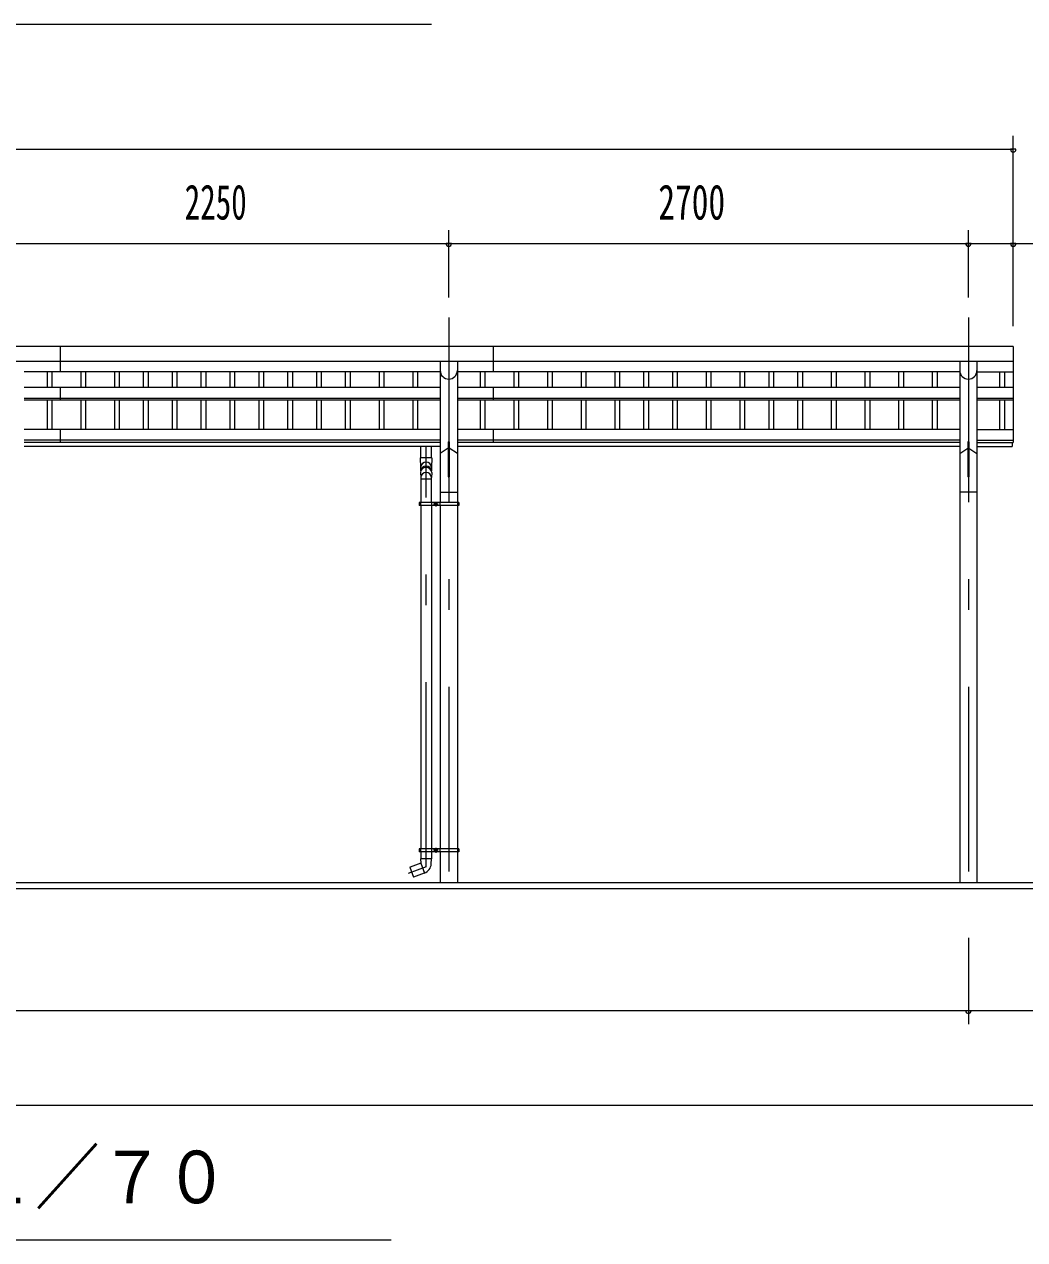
# Model space of a CAD drawing. Units: millimetres, scale not verified. Extents: x -31545 to 31552, y -14700 to 14700.
# Drawn here: x -1784 to 3414, y 1303 to 7623 of the extents above; entities that cross this region are included whole.
import ezdxf
from ezdxf.enums import TextEntityAlignment as Align

# ---------------------------------------------------------------- set-up
doc = ezdxf.new("R2010")
doc.units = ezdxf.units.MM
doc.header["$LTSCALE"] = 80
doc.linetypes.add('USER3', pattern=[24, 12, -5, 2, -5])
for name, color, linetype, lineweight in [('0-2_1-07BOLD', 7, 'Continuous', 18), ('0-3_1-27CENTER', 3, 'USER3', 18), ('0-4_1-47THIN', 4, 'Continuous', 18), ('0-5_1-57DIM', 3, 'Continuous', 18)]:
    doc.layers.add(name, color=color, linetype=linetype, lineweight=lineweight)
doc.styles.add('ＭＳ ゴシック', font='')
doc.styles.get('ＭＳ ゴシック').set_extended_font_data('MS Gothic')

msp = doc.modelspace()

# ---------------------------------------------------------------- linework, layer by layer
at = {"layer": '0-2_1-07BOLD'}
for p, q in [((-1598.18, 5947.54), (-1598.18, 5815.14)), ((651.82, 5947.54), (651.82, 5815.14)), ((3354.81, 5947.54), (3354.81, 5448.34)), ((-7311.19, 5870.39), (3354.81, 5870.39)), ((377.27, 5815.14), (-1783.63, 5815.14)), ((377.26, 5870.39), (377.26, 5135.54)), ((466.36, 5870.39), (466.36, 5135.54)), ((3077.27, 5815.14), (466.37, 5815.14)), ((3077.27, 5870.39), (3077.27, 3157.54)), ((3166.36, 5870.39), (3166.36, 3157.54)), ((3166.36, 5815.14), (3354.81, 5815.14)), ((-1783.63, 5735.83), (377.27, 5735.83)), ((-1598.18, 5735.83), (-1598.18, 5669.9)), ((466.37, 5735.83), (3077.27, 5735.83)), ((651.82, 5735.83), (651.82, 5669.9)), ((3166.36, 5735.83), (3354.81, 5735.83)), ((-1783.63, 5678.13), (377.27, 5678.13)), ((-1783.63, 5669.9), (377.27, 5669.9)), ((466.37, 5678.13), (3077.27, 5678.13)), ((466.37, 5669.9), (3077.27, 5669.9)), ((3166.36, 5678.13), (3354.81, 5678.13)), ((3166.36, 5669.9), (3354.81, 5669.9)), ((377.27, 5515.32), (-1783.63, 5515.32)), ((-1598.18, 5515.32), (-1598.18, 5448.34)), ((3077.27, 5515.32), (466.37, 5515.32)), ((651.82, 5515.32), (651.82, 5448.34)), ((3166.37, 5515.32), (3354.81, 5515.32)), ((377.27, 5460.21), (-1783.63, 5460.21)), ((377.27, 5448.34), (-1783.63, 5448.34)), ((419.56, 5450.76), (424.07, 5450.76)), ((424.07, 5450.76), (424.07, 5270.12)), ((3077.27, 5460.21), (466.37, 5460.21)), ((3077.27, 5448.34), (466.37, 5448.34)), ((3119.56, 5450.76), (3119.56, 5270.12)), ((3124.07, 5450.76), (3119.56, 5450.76)), ((3124.07, 5450.76), (3124.07, 5270.12)), ((3166.36, 5448.34), (3354.81, 5448.34)), ((3166.37, 5460.21), (3354.81, 5460.21)), ((3349.81, 5448.34), (3349.81, 5427.54)), ((377.27, 5427.54), (-1783.63, 5427.54)), ((276.31, 5367.92), (276.31, 5427.54)), ((331.31, 5367.92), (331.31, 5427.54)), ((419.56, 5418.05), (377.27, 5390.12)), ((466.36, 5390.12), (424.07, 5418.05)), ((3077.27, 5427.54), (466.37, 5427.54)), ((3077.27, 5390.12), (3119.56, 5418.06)), ((3124.07, 5418.06), (3166.36, 5390.12)), ((3166.36, 5427.54), (3349.81, 5427.54)), ((333.31, 5367.92), (274.31, 5367.92)), ((276.31, 5318.25), (274.31, 5367.92)), ((276.31, 5300.16), (276.31, 5318.25)), ((333.31, 5367.92), (331.31, 5318.25)), ((331.31, 5318.25), (331.31, 5300.15)), ((276.31, 5258.27), (331.31, 5258.27)), ((333.31, 5291.18), (331.31, 5265.21)), ((331.31, 5135.54), (331.31, 5265.21)), ((3124.07, 5270.12), (3119.56, 5270.12)), ((377.27, 5189.54), (466.36, 5189.54)), ((3166.36, 5189.54), (3077.27, 5189.54)), ((474.06, 5135.54), (268.61, 5135.54)), ((268.61, 5135.54), (268.61, 5119.54)), ((274.71, 5127.54), (268.61, 5127.54)), ((274.71, 5135.54), (274.71, 5119.54)), ((276.31, 5119.54), (276.31, 3335.54)), ((331.31, 5119.54), (331.31, 3335.54)), ((332.91, 5135.54), (332.91, 5119.54)), ((349.29, 5130.43), (349.29, 5124.65)), ((354.29, 5121.77), (349.29, 5124.65)), ((359.29, 5124.65), (354.29, 5121.77)), ((359.29, 5130.43), (359.29, 5124.65)), ((375.66, 5135.54), (375.66, 5119.54)), ((377.26, 5119.54), (377.26, 3335.54)), ((466.36, 5119.54), (466.36, 3335.54)), ((467.96, 5135.54), (467.96, 5119.54)), ((474.06, 5127.54), (467.96, 5127.54)), ((268.61, 3335.54), (268.61, 3319.54)), ((474.06, 3335.54), (268.61, 3335.54)), ((274.71, 3327.54), (268.61, 3327.54)), ((474.06, 3319.54), (268.61, 3319.54)), ((274.71, 3335.54), (274.71, 3319.54)), ((276.31, 3319.54), (276.31, 3282.63)), ((331.31, 3319.54), (331.31, 3282.63)), ((332.91, 3335.54), (332.91, 3319.54)), ((354.29, 3333.31), (349.29, 3330.43)), ((349.29, 3330.43), (349.29, 3324.65)), ((359.29, 3330.43), (354.29, 3333.31)), ((375.66, 3335.54), (375.66, 3319.54)), ((377.26, 3319.54), (377.26, 3157.54)), ((466.36, 3319.54), (466.36, 3157.54)), ((467.96, 3335.54), (467.96, 3319.54)), ((474.06, 3327.54), (467.96, 3327.54)), ((474.06, 3335.54), (474.06, 3319.54)), ((220.1, 3239.64), (238.74, 3188.43)), ((276.31, 3260.63), (220.4, 3240.28)), ((332.82, 3282.63), (274.81, 3282.63)), ((331.06, 3256.84), (332.82, 3282.63)), ((294.84, 3208.85), (238.74, 3188.43)), ((3671.81, 3127.54), (-7628.18, 3127.54))]:
    msp.add_line(p, q, dxfattribs=at)
for points in [[(3354.81, 5947.54), (-7311.19, 5947.54), (-7311.19, 5448.34)], [(419.56, 5450.76), (419.56, 5270.12), (424.07, 5270.12)], [(274.31, 5291.05), (276.31, 5265.21), (276.31, 5135.54)], [(474.06, 5135.54), (474.06, 5119.54), (268.61, 5119.54)], [(359.29, 5130.43), (354.29, 5133.31), (349.29, 5130.43)], [(359.29, 3330.43), (359.29, 3324.65), (354.29, 3321.77), (349.29, 3324.65)], [(274.82, 3282.63), (276.31, 3260.63), (295.13, 3208.95)], [(3521.82, 3157.54), (-7478.18, 3157.54), (-7478.18, 3127.54)]]:
    msp.add_lwpolyline(points, dxfattribs=at)
for centre, radius in [((354.29, 5127.54), 6.25), ((354.29, 5127.54), 4.9), ((354.29, 3327.54), 6.25), ((354.29, 3327.54), 4.9)]:
    msp.add_circle(centre, radius, dxfattribs=at)
for centre, radius, start, end in [((421.81, 5822.09), 44.55, 180, 0), ((3121.82, 5822.09), 44.55, 180, 0), ((303.81, 5289.34), 29.55, 3.56303, 176.43697), ((303.81, 5318.55), 27.55, 3.55867, 176.44133), ((303.81, 5297.84), 27.55, 3.55867, 176.44133), ((303.81, 5264.23), 27.55, 3.55867, 176.44133), ((220.57, 3239.81), 0.5, 110.00041, 199.99861), ((276.18, 3260.59), 55, 289.83269, 356.09424)]:
    msp.add_arc(centre, radius, start, end, dxfattribs=at)
at = {"layer": '0-3_1-27CENTER'}
for p, q in [((421.81, 6097.54), (421.81, 2977.54)), ((3121.82, 6097.54), (3121.82, 2977.54)), ((303.81, 3241.38), (303.81, 5427.54)), ((366.79, 5127.54), (341.79, 5127.54)), ((354.29, 5140.04), (354.29, 5115.04)), ((366.79, 3327.54), (341.79, 3327.54)), ((354.29, 3340.04), (354.29, 3315.04)), ((303.81, 3241.38), (210.54, 3207.43))]:
    msp.add_line(p, q, dxfattribs=at)
at = {"layer": '0-4_1-47THIN'}
for p, q in [((-1665.68, 5815.14), (-1665.68, 5735.83)), ((-1640.68, 5815.14), (-1640.68, 5735.83)), ((-1490.68, 5815.14), (-1490.68, 5735.83)), ((-1465.68, 5815.14), (-1465.68, 5735.83)), ((-1315.68, 5815.14), (-1315.68, 5735.83)), ((-1290.68, 5815.14), (-1290.68, 5735.83)), ((-1165.68, 5815.14), (-1165.68, 5735.83)), ((-1140.68, 5815.14), (-1140.68, 5735.83)), ((-1015.68, 5815.14), (-1015.68, 5735.83)), ((-990.68, 5815.14), (-990.68, 5735.83)), ((-865.68, 5815.14), (-865.68, 5735.83)), ((-840.68, 5815.14), (-840.68, 5735.83)), ((-715.68, 5815.14), (-715.68, 5735.83)), ((-690.68, 5815.14), (-690.68, 5735.83)), ((-565.68, 5815.14), (-565.68, 5735.83)), ((-540.68, 5815.14), (-540.68, 5735.83)), ((-415.68, 5815.14), (-415.68, 5735.83)), ((-390.68, 5815.14), (-390.68, 5735.83)), ((-265.68, 5815.14), (-265.68, 5735.83)), ((-240.68, 5815.14), (-240.68, 5735.83)), ((-115.68, 5815.14), (-115.68, 5735.83)), ((-90.68, 5815.14), (-90.68, 5735.83)), ((59.32, 5815.14), (59.32, 5735.83)), ((84.32, 5815.14), (84.32, 5735.83)), ((234.32, 5815.14), (234.32, 5735.83)), ((259.32, 5815.14), (259.32, 5735.83)), ((584.32, 5815.14), (584.32, 5735.83)), ((609.32, 5815.14), (609.32, 5735.83)), ((759.32, 5815.14), (759.32, 5735.83)), ((784.32, 5815.14), (784.32, 5735.83)), ((934.32, 5815.14), (934.32, 5735.83)), ((959.32, 5815.14), (959.32, 5735.83)), ((1109.32, 5815.14), (1109.32, 5735.83)), ((1134.32, 5815.14), (1134.32, 5735.83)), ((1284.32, 5815.14), (1284.32, 5735.83)), ((1309.32, 5815.14), (1309.32, 5735.83)), ((1434.32, 5815.14), (1434.32, 5735.83)), ((1459.32, 5815.14), (1459.32, 5735.83)), ((1584.31, 5815.14), (1584.31, 5735.83)), ((1609.32, 5815.14), (1609.32, 5735.83)), ((1759.32, 5815.14), (1759.32, 5735.83)), ((1784.32, 5815.14), (1784.32, 5735.83)), ((1934.32, 5815.14), (1934.32, 5735.83)), ((1959.32, 5815.14), (1959.32, 5735.83)), ((2084.32, 5815.14), (2084.32, 5735.83)), ((2109.32, 5815.14), (2109.32, 5735.83)), ((2234.32, 5815.14), (2234.32, 5735.83)), ((2259.32, 5815.14), (2259.32, 5735.83)), ((2409.32, 5815.14), (2409.32, 5735.83)), ((2434.32, 5815.14), (2434.32, 5735.83)), ((2584.32, 5815.14), (2584.32, 5735.83)), ((2609.32, 5815.14), (2609.32, 5735.83)), ((2759.32, 5815.14), (2759.32, 5735.83)), ((2784.32, 5815.14), (2784.32, 5735.83)), ((2934.32, 5815.14), (2934.32, 5735.83)), ((2959.32, 5815.14), (2959.32, 5735.83)), ((3284.32, 5815.14), (3284.32, 5735.83)), ((3309.31, 5815.14), (3309.31, 5735.83)), ((-1665.68, 5669.9), (-1665.68, 5515.32)), ((-1640.68, 5669.9), (-1640.68, 5515.32)), ((-1490.68, 5669.9), (-1490.68, 5515.32)), ((-1465.68, 5669.9), (-1465.68, 5515.32)), ((-1315.68, 5669.9), (-1315.68, 5515.32)), ((-1290.68, 5669.9), (-1290.68, 5515.32)), ((-1165.68, 5669.9), (-1165.68, 5515.32)), ((-1140.68, 5669.9), (-1140.68, 5515.32)), ((-1015.68, 5669.9), (-1015.68, 5515.32)), ((-990.68, 5669.9), (-990.68, 5515.32)), ((-865.68, 5669.9), (-865.68, 5515.32)), ((-840.68, 5669.9), (-840.68, 5515.32)), ((-715.68, 5669.9), (-715.68, 5515.32)), ((-690.68, 5669.9), (-690.68, 5515.32)), ((-565.68, 5669.9), (-565.68, 5515.32)), ((-540.68, 5669.9), (-540.68, 5515.32)), ((-415.68, 5669.9), (-415.68, 5515.32)), ((-390.68, 5669.9), (-390.68, 5515.32)), ((-265.68, 5669.9), (-265.68, 5515.32)), ((-240.68, 5669.9), (-240.68, 5515.32)), ((-115.68, 5669.9), (-115.68, 5515.32)), ((-90.68, 5669.9), (-90.68, 5515.32)), ((59.32, 5669.9), (59.32, 5515.32)), ((84.32, 5669.9), (84.32, 5515.32)), ((234.32, 5669.9), (234.32, 5515.32)), ((259.32, 5669.9), (259.32, 5515.32)), ((584.32, 5669.9), (584.32, 5515.32)), ((609.32, 5669.9), (609.32, 5515.32)), ((759.32, 5669.9), (759.32, 5515.32)), ((784.32, 5669.9), (784.32, 5515.32)), ((934.32, 5669.9), (934.32, 5515.32)), ((959.32, 5669.9), (959.32, 5515.32)), ((1109.32, 5669.9), (1109.32, 5515.32)), ((1134.32, 5669.9), (1134.32, 5515.32)), ((1284.32, 5669.9), (1284.32, 5515.32)), ((1309.32, 5669.9), (1309.32, 5515.32)), ((1434.32, 5669.9), (1434.32, 5515.32)), ((1459.32, 5669.9), (1459.32, 5515.32)), ((1584.31, 5669.9), (1584.31, 5515.32)), ((1609.32, 5669.9), (1609.32, 5515.32)), ((1759.32, 5669.9), (1759.32, 5515.32)), ((1784.32, 5669.9), (1784.32, 5515.32)), ((1934.32, 5669.9), (1934.32, 5515.32)), ((1959.32, 5669.9), (1959.32, 5515.32)), ((2084.32, 5669.9), (2084.32, 5515.32)), ((2109.32, 5669.9), (2109.32, 5515.32)), ((2234.32, 5669.9), (2234.32, 5515.32)), ((2259.32, 5669.9), (2259.32, 5515.32)), ((2409.32, 5669.9), (2409.32, 5515.32)), ((2434.32, 5669.9), (2434.32, 5515.32)), ((2584.32, 5669.9), (2584.32, 5515.32)), ((2609.32, 5669.9), (2609.32, 5515.32)), ((2759.32, 5669.9), (2759.32, 5515.32)), ((2784.32, 5669.9), (2784.32, 5515.32)), ((2934.32, 5669.9), (2934.32, 5515.32)), ((2959.32, 5669.9), (2959.32, 5515.32)), ((3284.32, 5669.9), (3284.32, 5515.32)), ((3309.31, 5669.9), (3309.31, 5515.32))]:
    msp.add_line(p, q, dxfattribs=at)
at = {"layer": '0-5_1-57DIM'}
for p, q in [((-4288.18, 7622.54), (331.82, 7622.54)), ((3354.81, 6052.54), (3354.81, 7042.54)), ((-7311.19, 6972.54), (3354.81, 6972.54)), ((3368.81, 6972.54), (3340.81, 6972.54)), ((421.81, 6202.54), (421.81, 6552.54)), ((3121.81, 6202.54), (3121.81, 6552.54)), ((-7860.69, 6482.54), (3904.31, 6482.54)), ((435.81, 6482.54), (407.81, 6482.54)), ((3135.81, 6482.54), (3107.81, 6482.54)), ((3368.81, 6482.54), (3340.81, 6482.54)), ((3121.82, 2872.54), (3121.82, 2422.54)), ((4071.32, 2492.54), (-8027.68, 2492.54)), ((3135.82, 2492.54), (3107.82, 2492.54)), ((-7478.18, 2002.54), (3521.82, 2002.54)), ((-4078.18, 1302.54), (121.81, 1302.54))]:
    msp.add_line(p, q, dxfattribs=at)
for centre in [(3354.81, 6972.54), (421.81, 6482.54), (3121.81, 6482.54), (3354.81, 6482.54), (3121.82, 2492.54)]:
    msp.add_arc(centre, 14, 180, 0, dxfattribs=at)

# ---------------------------------------------------------------- texts
at = {"layer": '0-5_1-57DIM', "color": 7, "style": 'ＭＳ ゴシック'}
for s, height, width, p in [('2250', 182.3, 0.65, (-950.54, 6552.54)), ('2700', 182.3, 0.7, (1510.57, 6552.54)), ('正面図\u3000Ｓ＝１／７０', 273.5, 0.9, (-4078.19, 1409.85))]:
    msp.add_text(s, height=height, dxfattribs=dict(at, width=width)).set_placement(p, align=Align.BOTTOM_LEFT)

doc.saveas('drawing.dxf')
